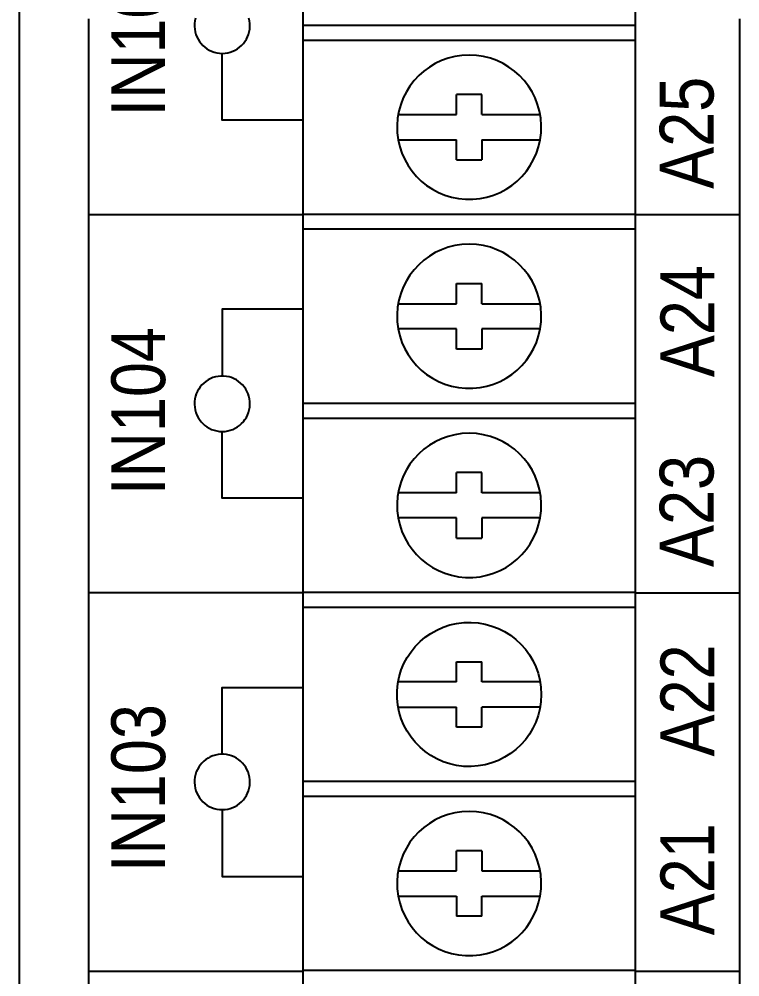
# Model space of a CAD drawing. Extents: x -11 to 35.7, y -8.8 to 26.3.
# Drawn here: x 19.577 to 21.006, y 1.791 to 3.69 of the extents above; entities that cross this region are included whole.
import ezdxf

# ---------------------------------------------------------------- set-up
doc = ezdxf.new("R2010")
doc.units = 0
doc.header["$MEASUREMENT"] = 0
doc.layers.add('5_00_DWG', color=7, linetype='CONTINUOUS')

msp = doc.modelspace()

# ---------------------------------------------------------------- linework, layer by layer
at = {"layer": '5_00_DWG'}
for points in [[(20.7995, -6.0871), (20.7995, 5.163), (20.1395, 5.163), (20.1395, -6.0871), (20.7995, -6.0871)], [(19.5772, 3.7542), (19.5772, 3.6558), (19.5772, 3.5572), (19.5772, 3.3596), (19.5772, 3.1614), (19.5772, 2.9627), (19.5772, 2.7636), (19.5772, 2.5642), (19.5772, 2.165), (19.5772, 1.7657)], [(19.7146, 3.6912), (19.7146, 3.6575), (19.7146, 3.6235), (19.7146, 3.589), (19.7146, 3.554), (19.7146, 3.5187), (19.7146, 3.4829), (19.7146, 3.4467), (19.7146, 3.4101), (19.7146, 3.3731), (19.7146, 3.3357), (19.7146, 3.2979), (19.7146, 3.2598), (19.7146, 3.2212), (19.7146, 3.1823), (19.7146, 3.143), (19.7146, 3.1033), (19.7146, 3.0633), (19.7146, 3.0229), (19.7146, 2.9822), (19.7146, 2.9411), (19.7146, 2.8997), (19.7146, 2.8579), (19.7146, 2.8158), (19.7146, 2.7734), (19.7146, 2.7306), (19.7146, 2.6876), (19.7146, 2.6442), (19.7146, 2.6005), (19.7146, 2.5565), (19.7146, 2.5122), (19.7146, 2.4677), (19.7146, 2.4228), (19.7146, 2.3776), (19.7146, 2.3322), (19.7146, 2.2865), (19.7146, 2.1943), (19.7146, 2.1011), (19.7146, 2.0069), (19.7146, 1.9117), (19.7146, 1.8156), (19.7146, 1.7187)], [(19.9268, 3.6923), (19.9256, 3.6871), (19.9249, 3.6817), (19.9248, 3.6761), (19.9252, 3.6706), (19.9261, 3.6653), (19.9275, 3.6601), (19.9294, 3.6552), (19.9318, 3.6505), (19.9346, 3.6461), (19.9378, 3.642), (19.9413, 3.6382), (19.9452, 3.6347), (19.9494, 3.6316), (19.9539, 3.6289), (19.9586, 3.6267), (19.9636, 3.6249), (19.9688, 3.6236), (19.9742, 3.6228), (19.9797, 3.6225), (19.9853, 3.6228), (19.9906, 3.6236), (19.9958, 3.6249), (20.0008, 3.6267), (20.0056, 3.6289), (20.0101, 3.6316), (20.0143, 3.6347), (20.0182, 3.6382), (20.0217, 3.642), (20.0249, 3.6461), (20.0277, 3.6505), (20.03, 3.6552), (20.0319, 3.6601), (20.0334, 3.6653), (20.0343, 3.6706), (20.0347, 3.6761), (20.0346, 3.6817), (20.0339, 3.6871), (20.0327, 3.6923)], [(21.0061, 1.7187), (21.0061, 1.8156), (21.0061, 1.9117), (21.0061, 2.0069), (21.0061, 2.1011), (21.0061, 2.1943), (21.0061, 2.2865), (21.0061, 2.3322), (21.0061, 2.3776), (21.0061, 2.4228), (21.0061, 2.4677), (21.0061, 2.5122), (21.0061, 2.5565), (21.0061, 2.6005), (21.0061, 2.6442), (21.0061, 2.6876), (21.0061, 2.7306), (21.0061, 2.7734), (21.0061, 2.8158), (21.0061, 2.8579), (21.0061, 2.8997), (21.0061, 2.9411), (21.0061, 2.9822), (21.0061, 3.0229), (21.0061, 3.0633), (21.0061, 3.1033), (21.0061, 3.143), (21.0061, 3.1823), (21.0061, 3.2212), (21.0061, 3.2598), (21.0061, 3.2979), (21.0061, 3.3357), (21.0061, 3.3731), (21.0061, 3.4101), (21.0061, 3.4467), (21.0061, 3.4829), (21.0061, 3.5187), (21.0061, 3.554), (21.0061, 3.589), (21.0061, 3.6235), (21.0061, 3.6575), (21.0061, 3.6912)], [(20.1395, 3.6785), (20.7995, 3.6785)], [(20.1395, 3.6485), (20.7995, 3.6485)], [(20.1395, 3.49), (19.9797, 3.49), (19.9797, 3.6225)], [(20.4945, 3.541), (20.4445, 3.541)], [(20.4445, 3.501), (20.4445, 3.541)], [(20.4945, 3.501), (20.4945, 3.541)], [(20.3287, 3.501), (20.4445, 3.501)], [(20.4945, 3.501), (20.6103, 3.501)], [(20.3287, 3.451), (20.4445, 3.451)], [(20.4445, 3.411), (20.4445, 3.451)], [(20.4945, 3.451), (20.6103, 3.451)], [(20.4945, 3.451), (20.4945, 3.411)], [(20.4445, 3.411), (20.4945, 3.411)], [(20.1395, 3.3024), (19.7146, 3.3024)], [(20.1395, 3.3035), (20.7995, 3.3035)], [(21.0061, 3.3024), (20.7995, 3.3024)], [(20.7995, 3.2735), (20.1395, 3.2735)], [(20.4445, 3.166), (20.4945, 3.166)], [(20.4445, 3.126), (20.4445, 3.166)], [(20.4945, 3.126), (20.4945, 3.166)], [(20.3287, 3.126), (20.4445, 3.126)], [(20.4945, 3.126), (20.6103, 3.126)], [(20.1395, 3.115), (19.9797, 3.115), (19.9797, 2.9825)], [(20.4445, 3.076), (20.3287, 3.076)], [(20.4445, 3.036), (20.4445, 3.076)], [(20.6103, 3.076), (20.4945, 3.076)], [(20.4945, 3.076), (20.4945, 3.036)], [(20.4945, 3.036), (20.4445, 3.036)], [(20.1395, 2.9285), (20.7995, 2.9285)], [(20.7995, 2.8985), (20.1395, 2.8985)], [(20.1395, 2.74), (19.9797, 2.74), (19.9797, 2.8725)], [(20.4945, 2.791), (20.4445, 2.791)], [(20.4445, 2.751), (20.4445, 2.791)], [(20.4945, 2.751), (20.4945, 2.791)], [(20.4445, 2.751), (20.3287, 2.751)], [(20.6103, 2.751), (20.4945, 2.751)], [(20.4445, 2.701), (20.3287, 2.701)], [(20.4445, 2.661), (20.4445, 2.701)], [(20.6103, 2.701), (20.4945, 2.701)], [(20.4945, 2.701), (20.4945, 2.661)], [(20.4445, 2.661), (20.4945, 2.661)], [(20.1395, 2.5524), (19.7146, 2.5524)], [(20.7995, 2.5535), (20.1395, 2.5535)], [(20.7995, 2.5524), (21.0061, 2.5524)], [(20.7995, 2.5235), (20.1395, 2.5235)], [(20.4445, 2.416), (20.4945, 2.416)], [(20.4445, 2.376), (20.4445, 2.416)], [(20.4945, 2.376), (20.4945, 2.416)], [(20.4445, 2.376), (20.3287, 2.376)], [(20.6103, 2.376), (20.4945, 2.376)], [(19.9797, 2.2325), (19.9797, 2.365), (20.1395, 2.365)], [(20.3287, 2.326), (20.4445, 2.326)], [(20.4445, 2.286), (20.4445, 2.326)], [(20.6103, 2.326), (20.4945, 2.326)], [(20.4945, 2.286), (20.4945, 2.326)], [(20.4945, 2.286), (20.4445, 2.286)], [(20.7995, 2.1785), (20.1395, 2.1785)], [(20.7995, 2.1485), (20.1395, 2.1485)], [(19.9797, 2.1225), (19.9797, 1.99), (20.1395, 1.99)], [(20.4945, 2.041), (20.4445, 2.041)], [(20.4445, 2.001), (20.4445, 2.041)], [(20.4945, 2.041), (20.4945, 2.001)], [(20.3287, 2.001), (20.4445, 2.001)], [(20.4945, 2.001), (20.6103, 2.001)], [(20.3287, 1.951), (20.4445, 1.951)], [(20.4445, 1.951), (20.4445, 1.911)], [(20.4945, 1.951), (20.6103, 1.951)], [(20.4945, 1.911), (20.4945, 1.951)], [(20.4945, 1.911), (20.4445, 1.911)], [(19.7146, 1.8024), (20.1395, 1.8024)], [(20.7995, 1.8035), (20.1395, 1.8035)], [(20.7995, 1.8024), (21.0061, 1.8024)]]:
    msp.add_lwpolyline(points, dxfattribs=at)
for points in [[(20.4695, 3.619), (20.4551, 3.6183), (20.4411, 3.6162), (20.4276, 3.6128), (20.4146, 3.6081), (20.4023, 3.6023), (20.3906, 3.5953), (20.3797, 3.5873), (20.3696, 3.5783), (20.3604, 3.5684), (20.3521, 3.5577), (20.3449, 3.5462), (20.3388, 3.534), (20.3338, 3.5212), (20.3301, 3.5078), (20.3276, 3.4939), (20.3266, 3.4796), (20.3269, 3.4652), (20.3287, 3.4511), (20.3318, 3.4374), (20.3361, 3.4243), (20.3417, 3.4118), (20.3484, 3.4), (20.3561, 3.3889), (20.3649, 3.3785), (20.3745, 3.3691), (20.3851, 3.3606), (20.3964, 3.3531), (20.4084, 3.3467), (20.4211, 3.3414), (20.4343, 3.3374), (20.4481, 3.3346), (20.4623, 3.3332), (20.4768, 3.3332), (20.491, 3.3346), (20.5047, 3.3374), (20.518, 3.3414), (20.5306, 3.3467), (20.5427, 3.3531), (20.554, 3.3606), (20.5645, 3.3691), (20.5741, 3.3785), (20.5829, 3.3889), (20.5906, 3.4), (20.5973, 3.4118), (20.6029, 3.4243), (20.6072, 3.4374), (20.6103, 3.4511), (20.6121, 3.4652), (20.6125, 3.4796), (20.6114, 3.4939), (20.609, 3.5078), (20.6052, 3.5212), (20.6002, 3.534), (20.5941, 3.5462), (20.5869, 3.5577), (20.5786, 3.5684), (20.5694, 3.5783), (20.5593, 3.5873), (20.5484, 3.5953), (20.5367, 3.6023), (20.5244, 3.6081), (20.5114, 3.6128), (20.4979, 3.6162), (20.4839, 3.6183)], [(20.4695, 3.244), (20.4551, 3.2433), (20.4411, 3.2412), (20.4276, 3.2378), (20.4146, 3.2331), (20.4023, 3.2273), (20.3906, 3.2203), (20.3797, 3.2123), (20.3696, 3.2033), (20.3604, 3.1934), (20.3521, 3.1827), (20.3449, 3.1712), (20.3388, 3.159), (20.3338, 3.1462), (20.3301, 3.1328), (20.3276, 3.1189), (20.3266, 3.1046), (20.3269, 3.0902), (20.3287, 3.0761), (20.3318, 3.0624), (20.3361, 3.0493), (20.3417, 3.0368), (20.3484, 3.025), (20.3561, 3.0139), (20.3649, 3.0035), (20.3745, 2.9941), (20.3851, 2.9856), (20.3964, 2.9781), (20.4084, 2.9717), (20.4211, 2.9664), (20.4343, 2.9624), (20.4481, 2.9596), (20.4623, 2.9582), (20.4768, 2.9582), (20.491, 2.9596), (20.5047, 2.9624), (20.518, 2.9664), (20.5306, 2.9717), (20.5427, 2.9781), (20.554, 2.9856), (20.5645, 2.9941), (20.5741, 3.0035), (20.5829, 3.0139), (20.5906, 3.025), (20.5973, 3.0368), (20.6029, 3.0493), (20.6072, 3.0624), (20.6103, 3.0761), (20.6121, 3.0902), (20.6125, 3.1046), (20.6114, 3.1189), (20.609, 3.1328), (20.6052, 3.1462), (20.6002, 3.159), (20.5941, 3.1712), (20.5869, 3.1827), (20.5786, 3.1934), (20.5694, 3.2033), (20.5593, 3.2123), (20.5484, 3.2203), (20.5367, 3.2273), (20.5244, 3.2331), (20.5114, 3.2378), (20.4979, 3.2412), (20.4839, 3.2433)], [(19.9797, 2.8725), (19.9853, 2.8728), (19.9906, 2.8736), (19.9958, 2.8749), (20.0008, 2.8767), (20.0056, 2.8789), (20.0101, 2.8816), (20.0143, 2.8847), (20.0182, 2.8882), (20.0217, 2.892), (20.0249, 2.8961), (20.0277, 2.9005), (20.03, 2.9052), (20.0319, 2.9101), (20.0334, 2.9153), (20.0343, 2.9206), (20.0347, 2.9261), (20.0346, 2.9317), (20.0339, 2.9371), (20.0327, 2.9423), (20.031, 2.9474), (20.0289, 2.9522), (20.0263, 2.9567), (20.0233, 2.961), (20.02, 2.965), (20.0163, 2.9686), (20.0122, 2.9719), (20.0079, 2.9748), (20.0032, 2.9772), (19.9984, 2.9793), (19.9933, 2.9808), (19.988, 2.9819), (19.9825, 2.9824), (19.9769, 2.9824), (19.9715, 2.9819), (19.9662, 2.9808), (19.9611, 2.9793), (19.9562, 2.9772), (19.9516, 2.9748), (19.9472, 2.9719), (19.9432, 2.9686), (19.9395, 2.965), (19.9361, 2.961), (19.9331, 2.9567), (19.9306, 2.9522), (19.9284, 2.9474), (19.9268, 2.9423), (19.9256, 2.9371), (19.9249, 2.9317), (19.9248, 2.9261), (19.9252, 2.9206), (19.9261, 2.9153), (19.9275, 2.9101), (19.9294, 2.9052), (19.9318, 2.9005), (19.9346, 2.8961), (19.9378, 2.892), (19.9413, 2.8882), (19.9452, 2.8847), (19.9494, 2.8816), (19.9539, 2.8789), (19.9586, 2.8767), (19.9636, 2.8749), (19.9688, 2.8736), (19.9742, 2.8728)], [(20.4695, 2.869), (20.4551, 2.8683), (20.4411, 2.8662), (20.4276, 2.8628), (20.4146, 2.8581), (20.4023, 2.8523), (20.3906, 2.8453), (20.3797, 2.8373), (20.3696, 2.8283), (20.3604, 2.8184), (20.3521, 2.8077), (20.3449, 2.7962), (20.3388, 2.784), (20.3338, 2.7712), (20.3301, 2.7578), (20.3276, 2.7439), (20.3266, 2.7296), (20.3269, 2.7152), (20.3287, 2.7011), (20.3318, 2.6874), (20.3361, 2.6743), (20.3417, 2.6618), (20.3484, 2.65), (20.3561, 2.6389), (20.3649, 2.6285), (20.3745, 2.6191), (20.3851, 2.6106), (20.3964, 2.6031), (20.4084, 2.5967), (20.4211, 2.5914), (20.4343, 2.5874), (20.4481, 2.5846), (20.4623, 2.5832), (20.4768, 2.5832), (20.491, 2.5846), (20.5047, 2.5874), (20.518, 2.5914), (20.5306, 2.5967), (20.5427, 2.6031), (20.554, 2.6106), (20.5645, 2.6191), (20.5741, 2.6285), (20.5829, 2.6389), (20.5906, 2.65), (20.5973, 2.6618), (20.6029, 2.6743), (20.6072, 2.6874), (20.6103, 2.7011), (20.6121, 2.7152), (20.6125, 2.7296), (20.6114, 2.7439), (20.609, 2.7578), (20.6052, 2.7712), (20.6002, 2.784), (20.5941, 2.7962), (20.5869, 2.8077), (20.5786, 2.8184), (20.5694, 2.8283), (20.5593, 2.8373), (20.5484, 2.8453), (20.5367, 2.8523), (20.5244, 2.8581), (20.5114, 2.8628), (20.4979, 2.8662), (20.4839, 2.8683)], [(20.6125, 2.351), (20.6118, 2.3366), (20.6097, 2.3226), (20.6063, 2.3091), (20.6016, 2.2962), (20.5958, 2.2838), (20.5888, 2.2721), (20.5808, 2.2612), (20.5718, 2.2511), (20.5619, 2.2419), (20.5512, 2.2336), (20.5397, 2.2264), (20.5275, 2.2203), (20.5147, 2.2153), (20.5013, 2.2116), (20.4875, 2.2091), (20.4732, 2.2081), (20.4587, 2.2084), (20.4446, 2.2102), (20.4309, 2.2133), (20.4178, 2.2176), (20.4053, 2.2232), (20.3935, 2.2299), (20.3824, 2.2377), (20.372, 2.2464), (20.3626, 2.2561), (20.3541, 2.2666), (20.3466, 2.2779), (20.3402, 2.2899), (20.3349, 2.3026), (20.3309, 2.3158), (20.3281, 2.3296), (20.3267, 2.3438), (20.3267, 2.3583), (20.3281, 2.3725), (20.3309, 2.3862), (20.3349, 2.3995), (20.3402, 2.4121), (20.3466, 2.4242), (20.3541, 2.4355), (20.3626, 2.446), (20.372, 2.4557), (20.3824, 2.4644), (20.3935, 2.4721), (20.4053, 2.4788), (20.4178, 2.4844), (20.4309, 2.4888), (20.4446, 2.4919), (20.4587, 2.4936), (20.4732, 2.494), (20.4875, 2.4929), (20.5013, 2.4905), (20.5147, 2.4867), (20.5275, 2.4818), (20.5397, 2.4756), (20.5512, 2.4684), (20.5619, 2.4601), (20.5718, 2.4509), (20.5808, 2.4408), (20.5888, 2.4299), (20.5958, 2.4182), (20.6016, 2.4059), (20.6063, 2.3929), (20.6097, 2.3794), (20.6118, 2.3654)], [(19.9797, 2.1225), (19.9853, 2.1228), (19.9906, 2.1236), (19.9958, 2.1249), (20.0008, 2.1267), (20.0056, 2.1289), (20.0101, 2.1316), (20.0143, 2.1347), (20.0182, 2.1381), (20.0217, 2.1419), (20.0249, 2.1461), (20.0277, 2.1505), (20.03, 2.1552), (20.0319, 2.1601), (20.0334, 2.1652), (20.0343, 2.1706), (20.0347, 2.1761), (20.0346, 2.1816), (20.0339, 2.1871), (20.0327, 2.1923), (20.031, 2.1973), (20.0289, 2.2022), (20.0263, 2.2067), (20.0233, 2.211), (20.02, 2.215), (20.0163, 2.2186), (20.0122, 2.2219), (20.0079, 2.2248), (20.0032, 2.2272), (19.9984, 2.2293), (19.9933, 2.2308), (19.988, 2.2319), (19.9825, 2.2324), (19.9769, 2.2324), (19.9715, 2.2319), (19.9662, 2.2308), (19.9611, 2.2293), (19.9562, 2.2272), (19.9516, 2.2248), (19.9472, 2.2219), (19.9432, 2.2186), (19.9395, 2.215), (19.9361, 2.211), (19.9331, 2.2067), (19.9306, 2.2022), (19.9284, 2.1973), (19.9268, 2.1923), (19.9256, 2.1871), (19.9249, 2.1816), (19.9248, 2.1761), (19.9252, 2.1706), (19.9261, 2.1652), (19.9275, 2.1601), (19.9294, 2.1552), (19.9318, 2.1505), (19.9346, 2.1461), (19.9378, 2.1419), (19.9413, 2.1381), (19.9452, 2.1347), (19.9494, 2.1316), (19.9539, 2.1289), (19.9586, 2.1267), (19.9636, 2.1249), (19.9688, 2.1236), (19.9742, 2.1228)], [(20.4695, 2.119), (20.4551, 2.1183), (20.4411, 2.1162), (20.4276, 2.1128), (20.4146, 2.1081), (20.4023, 2.1023), (20.3906, 2.0953), (20.3797, 2.0873), (20.3696, 2.0783), (20.3604, 2.0684), (20.3521, 2.0577), (20.3449, 2.0462), (20.3388, 2.034), (20.3338, 2.0212), (20.3301, 2.0078), (20.3276, 1.994), (20.3266, 1.9797), (20.3269, 1.9652), (20.3287, 1.9511), (20.3318, 1.9374), (20.3361, 1.9243), (20.3417, 1.9118), (20.3484, 1.8999), (20.3561, 1.8888), (20.3649, 1.8785), (20.3745, 1.869), (20.3851, 1.8605), (20.3964, 1.853), (20.4084, 1.8466), (20.4211, 1.8414), (20.4343, 1.8373), (20.4481, 1.8345), (20.4623, 1.8331), (20.4768, 1.8331), (20.491, 1.8345), (20.5047, 1.8373), (20.518, 1.8414), (20.5306, 1.8466), (20.5427, 1.853), (20.554, 1.8605), (20.5645, 1.869), (20.5741, 1.8785), (20.5829, 1.8888), (20.5906, 1.8999), (20.5973, 1.9118), (20.6029, 1.9243), (20.6072, 1.9374), (20.6103, 1.9511), (20.6121, 1.9652), (20.6125, 1.9797), (20.6114, 1.994), (20.609, 2.0078), (20.6052, 2.0212), (20.6002, 2.034), (20.5941, 2.0462), (20.5869, 2.0577), (20.5786, 2.0684), (20.5694, 2.0783), (20.5593, 2.0873), (20.5484, 2.0953), (20.5367, 2.1023), (20.5244, 2.1081), (20.5114, 2.1128), (20.4979, 2.1162), (20.4839, 2.1183)]]:
    msp.add_lwpolyline(points, close=True, dxfattribs=at)

# ---------------------------------------------------------------- texts
at = {"layer": '5_00_DWG', "char_height": 0.106722, "attachment_point": 7, "rotation": 90}
for s, insert in [('\\fInterstate-Regular|b0|i0|c0|p34;\\W0.875;IN105', (19.8681, 3.4973)), ('\\fInterstate-Regular|b0|i0|c0|p34;\\W0.875;A25', (20.9555, 3.3538)), ('\\fInterstate-Regular|b0|i0|c0|p34;\\W0.875;A24', (20.9555, 2.9802)), ('\\fInterstate-Regular|b0|i0|c0|p34;\\W0.875;IN104', (19.8681, 2.7465)), ('\\fInterstate-Regular|b0|i0|c0|p34;\\W0.875;A23', (20.9555, 2.6038)), ('\\fInterstate-Regular|b0|i0|c0|p34;\\W0.875;A22', (20.9555, 2.228)), ('\\fInterstate-Regular|b0|i0|c0|p34;\\W0.875;IN103', (19.8681, 1.9986)), ('\\fInterstate-Regular|b0|i0|c0|p34;\\W0.875;A21', (20.9555, 1.8733))]:
    msp.add_mtext(s, dxfattribs=dict(at, insert=insert))

doc.saveas('drawing.dxf')
